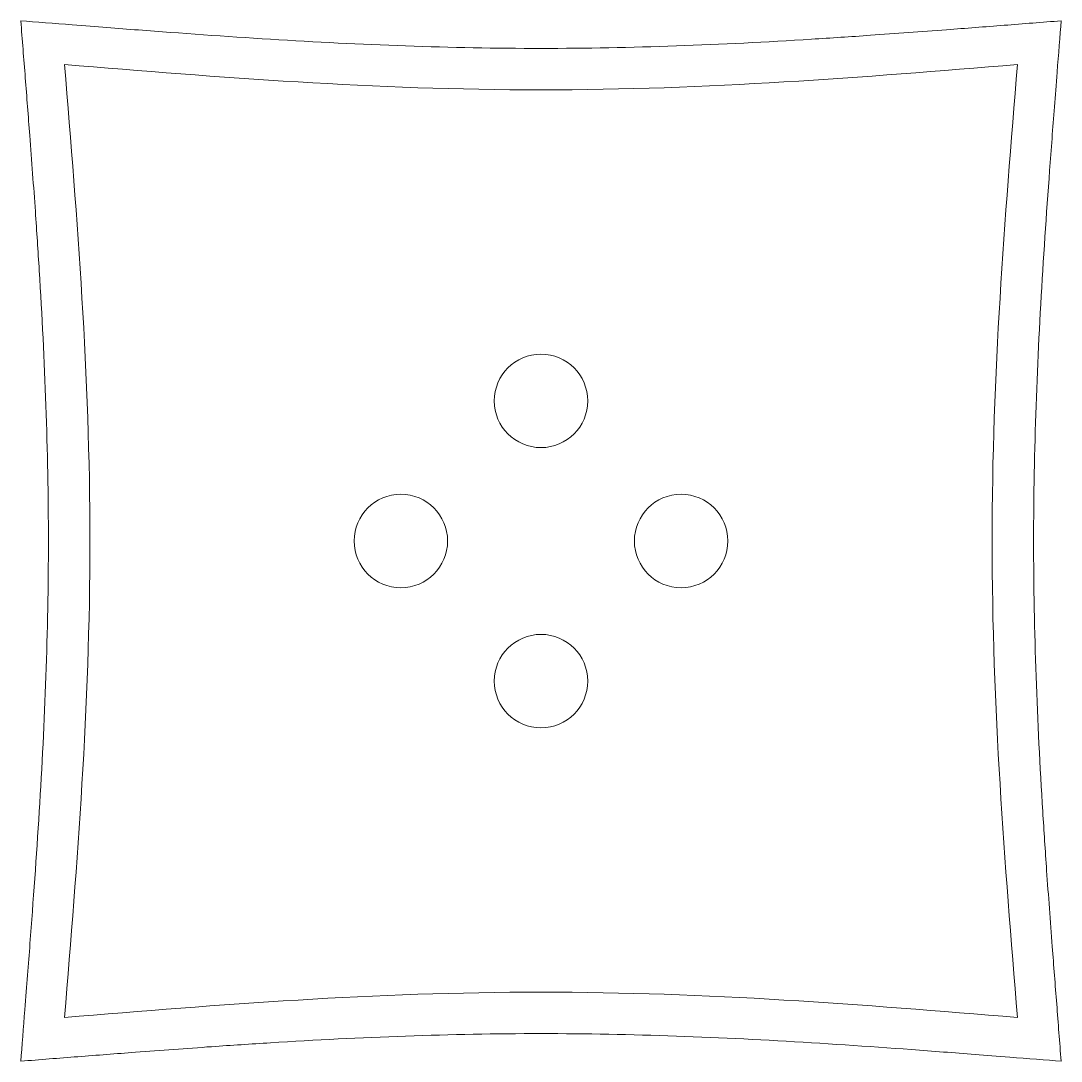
# Model space of a CAD drawing. Header units: millimetres. Extents: x 190 to 357, y 497 to 664.
import ezdxf

# ---------------------------------------------------------------- set-up
doc = ezdxf.new("R2010")
doc.units = ezdxf.units.MM

msp = doc.modelspace()

# ---------------------------------------------------------------- linework, layer by layer
at = {"color": 7, "linetype": 'Continuous', "lineweight": 18}
for centre in [(273.77, 603.11), (251.27, 580.61), (296.27, 580.61), (273.77, 558.11)]:
    msp.add_circle(centre, 7.5, dxfattribs=at)
at = {"color": 5, "linetype": 'Continuous', "lineweight": 0}
for points, knots in [([(190.23, 664.15), (192.54, 663.97), (200.19, 663.37), (212.27, 662.42), (230.33, 661.12), (252.04, 660), (273.77, 659.58), (295.51, 660), (313.14, 660.91), (327.59, 661.87), (337.89, 662.63), (348.17, 663.43), (354.27, 663.91), (357.31, 664.15)], [0, 0, 0, 0, 0.045534, 0.11046, 0.240293, 0.370112, 0.500012, 0.629904, 0.759716, 0.816348, 0.889545, 0.944783, 1, 1, 1, 1]), ([(190.23, 497.07), (190.41, 499.38), (191.01, 507.02), (191.96, 519.11), (193.27, 537.17), (194.38, 558.87), (194.81, 580.61), (194.38, 602.35), (193.48, 619.97), (192.52, 634.43), (191.75, 644.72), (190.95, 655.01), (190.47, 661.1), (190.23, 664.15)], [0, 0, 0, 0, 0.045534, 0.11046, 0.240293, 0.370112, 0.500012, 0.629904, 0.759716, 0.816348, 0.889545, 0.944783, 1, 1, 1, 1]), ([(357.31, 664.15), (357.13, 661.84), (356.53, 654.2), (355.59, 642.11), (354.28, 624.05), (353.17, 602.34), (352.74, 580.61), (353.17, 558.87), (354.07, 541.25), (355.03, 526.79), (355.79, 516.5), (356.6, 506.21), (357.07, 500.11), (357.31, 497.07)], [0, 0, 0, 0, 0.045534, 0.11046, 0.240293, 0.370112, 0.500012, 0.629904, 0.759716, 0.816348, 0.889545, 0.944783, 1, 1, 1, 1]), ([(197.26, 657.12), (222.09, 655.09), (246.91, 653.06), (300.63, 653.06), (325.46, 655.09), (350.28, 657.12)], [0, 0, 0, 0, 0.5, 0.5, 1, 1, 1, 1]), ([(197.26, 504.1), (199.29, 528.92), (201.33, 553.75), (201.33, 607.47), (199.29, 632.29), (197.26, 657.12)], [0, 0, 0, 0, 0.5, 0.5, 1, 1, 1, 1]), ([(350.28, 657.12), (348.25, 632.29), (346.22, 607.47), (346.22, 553.75), (348.25, 528.92), (350.28, 504.1)], [0, 0, 0, 0, 0.5, 0.5, 1, 1, 1, 1]), ([(350.28, 504.1), (325.46, 506.13), (300.63, 508.16), (246.91, 508.16), (222.09, 506.13), (197.26, 504.1)], [0, 0, 0, 0, 0.5, 0.5, 1, 1, 1, 1]), ([(357.31, 497.07), (355, 497.25), (347.36, 497.85), (335.27, 498.8), (317.21, 500.1), (295.51, 501.22), (273.77, 501.64), (252.04, 501.22), (234.41, 500.31), (219.96, 499.35), (209.66, 498.59), (199.37, 497.79), (193.28, 497.31), (190.23, 497.07)], [0, 0, 0, 0, 0.045534, 0.11046, 0.240293, 0.370112, 0.500012, 0.629904, 0.759716, 0.816348, 0.889545, 0.944783, 1, 1, 1, 1])]:
    msp.add_open_spline(points, degree=3, knots=knots, dxfattribs=at)

doc.saveas('drawing.dxf')
